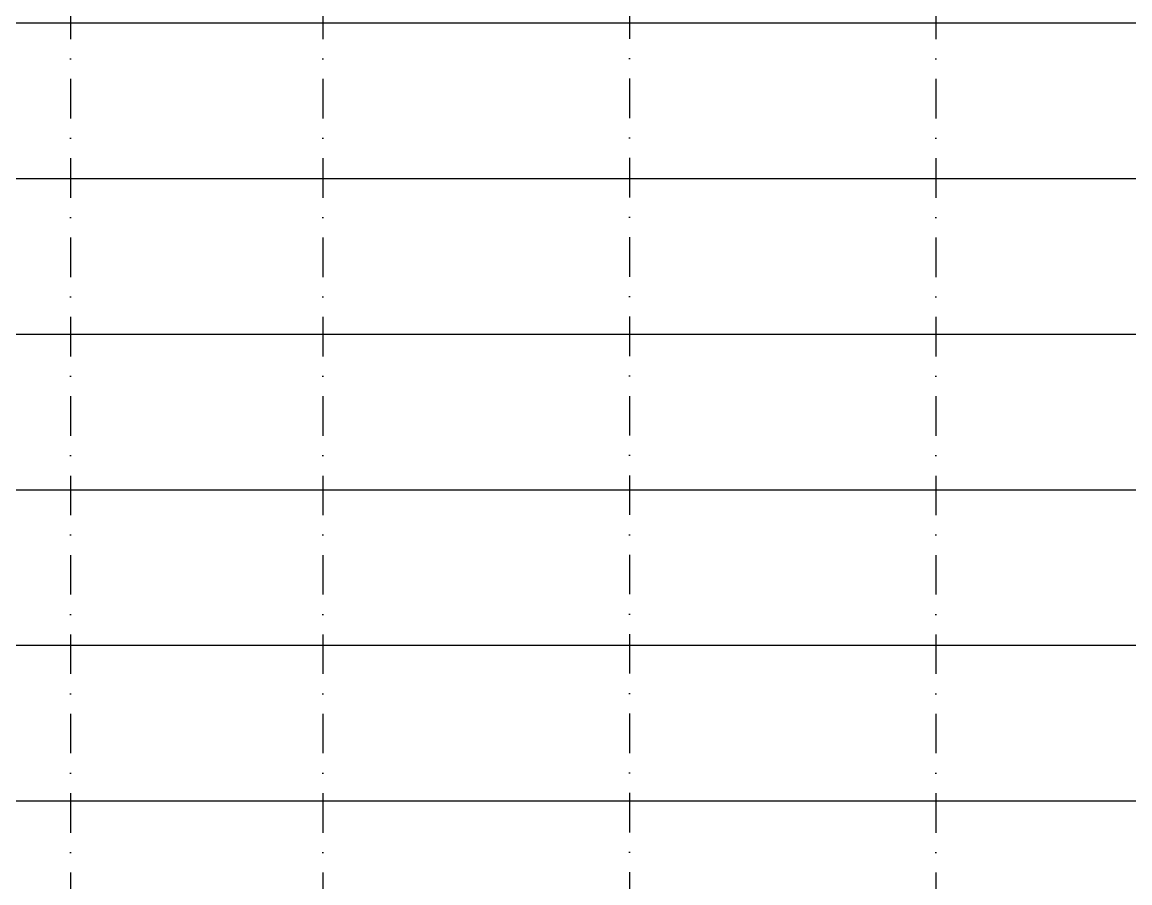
# Model space of a CAD drawing. Header units: metres. Extents: x -121 to 9872, y 3505 to 10721.
# Drawn here: x 972.7 to 1328.8, y 6700.7 to 6977.2 of the extents above; entities that cross this region are included whole.
import ezdxf

# ---------------------------------------------------------------- set-up
doc = ezdxf.new("R2010")
doc.units = ezdxf.units.M
doc.linetypes.add('DASHDOT', pattern=[25.4, 12.7, -6.35, 0, -6.35])
doc.layers.add('GRID', color=253, linetype='Continuous')

msp = doc.modelspace()

# ---------------------------------------------------------------- linework, layer by layer
at = {"layer": 'GRID', "linetype": 'DASHDOT'}
for p, q in [((988.303, 7876.973), (988.303, 5510.205)), ((1069.432, 7876.973), (1069.432, 5510.205)), ((1167.935, 7877.069), (1167.935, 5510.3)), ((1266.432, 7876.973), (1266.432, 5510.205))]:
    msp.add_line(p, q, dxfattribs=at)
at = {"layer": 'GRID'}
for points in [[(-30.298, 6976.973), (7827.812, 6976.973)], [(-30.298, 6926.973), (7827.812, 6926.973)], [(-30.298, 6876.973), (7827.812, 6876.973)], [(-30.298, 6826.973), (7827.812, 6826.973)], [(-30.298, 6776.973), (7827.812, 6776.973)], [(-30.298, 6726.973), (7827.812, 6726.973)]]:
    msp.add_lwpolyline(points, dxfattribs=at)

doc.saveas('drawing.dxf')
